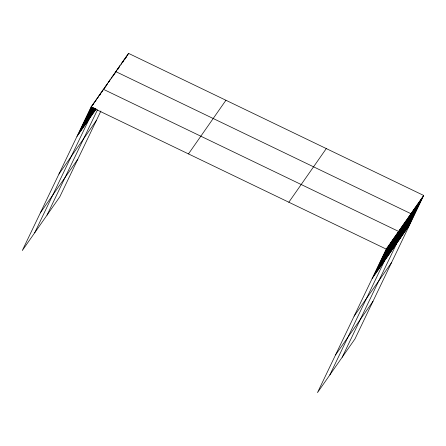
<?xml version="1.0" encoding="UTF-8"?>
<svg xmlns="http://www.w3.org/2000/svg" width="446" height="446" viewBox="0 0 446 446"><rect width="100%" height="100%" fill="white"/><g stroke="black" fill="none" stroke-linecap="round" stroke-linejoin="round"><path stroke-width="0.67" d="M423.7 195.471L386.236 249.113L317.474 392.631L354.938 338.982L423.7 195.471L128.526 53.369L91.062 107.018L22.3 250.529L59.764 196.887L100.907 111.015M78.1 134.809L92.183 105.407M79.221 133.198L91.508 107.553M92.707 105.05L93.309 103.795M80.347 131.587L92.032 107.191M93.231 104.693L94.435 102.19M81.467 129.981L92.261 107.458M94.959 101.827L95.556 100.579M82.594 128.37L92.484 107.726M95.483 101.471L96.682 98.967M83.72 126.759L92.707 107.993M97.206 98.611L97.802 97.362M84.84 125.153L93.231 107.637M98.031 97.629L98.928 95.751M85.966 123.542L93.459 107.904M99.452 95.394L100.049 94.139M87.087 121.931L93.682 108.172M99.976 95.031L101.175 92.534M88.213 120.325L93.905 108.439M101.398 92.801L102.301 90.923M34.665 232.829L94.429 108.077M102.524 91.19L103.422 89.311L398.601 231.413L329.839 374.924M90.46 117.103L94.658 108.345M103.946 88.955L104.548 87.706M91.586 115.497L94.881 108.612M104.771 87.974L105.669 86.095M92.707 113.886L95.104 108.88M105.596 86.987L106.795 84.484M93.833 112.275L95.634 108.523M107.018 84.751L107.62 83.502M94.959 110.669L95.857 108.791M108.445 82.516L109.041 81.267M109.27 81.534L110.168 79.656M111.517 78.318L112.414 76.439M112.637 76.706L113.54 74.828M113.763 75.095L114.661 73.222M47.025 215.123L97.49 109.8M114.589 74.114L115.787 71.611L410.961 213.706L342.205 357.224M115.949 71.968L116.846 70.089M117.309 69.821L117.911 68.573M117.772 69.554L118.971 67.051M119.132 67.407L120.03 65.529M121.256 64.369L122.154 62.49M122.617 62.223L123.219 60.968M123.079 61.955L124.278 59.452M124.44 59.809L125.337 57.93M125.203 58.911L126.402 56.408M126.263 57.395L127.461 54.891M127.623 55.248L128.526 53.369M373.274 276.905L387.362 247.508M374.4 275.299L388.483 245.897M375.521 273.688L389.609 244.285M376.647 272.077L390.735 242.68M377.768 270.471L391.856 241.069M378.894 268.86L392.982 239.457M380.02 267.249L394.102 237.852M381.14 265.638L395.228 236.241M382.267 264.032L396.355 234.629M383.387 262.421L397.475 233.024M385.639 259.204L399.722 229.802M386.76 257.593L400.848 228.196M387.886 255.982L401.969 226.585M389.007 254.376L403.095 224.974M390.133 252.765L404.221 223.362M391.259 251.154L405.342 221.757M392.38 249.548L406.468 220.146M393.506 247.937L407.588 218.534M394.626 246.326L408.714 216.929M395.753 244.72L409.841 215.318M397.938 241.587L412.026 212.19M398.997 240.071L413.085 210.668M400.062 238.549L414.144 209.152M401.121 237.027L415.209 207.63M402.186 235.51L416.269 206.108M403.245 233.988L417.333 204.591M404.305 232.472L418.393 203.069M405.369 230.95L419.452 201.547M406.429 229.428L420.517 200.031M407.493 227.912L421.576 198.509M408.553 226.39L422.641 196.987M76.974 136.415L96.08 109.058M58.933 174.074L96.397 120.431M40.341 212.876L77.805 159.228M188.468 153.909L225.932 100.261M288.83 202.222L326.294 148.579M372.148 278.516L409.612 224.868M354.107 316.175L391.571 262.527M335.52 354.971L372.984 301.329M91.062 107.018L386.236 249.113"/></g></svg>
